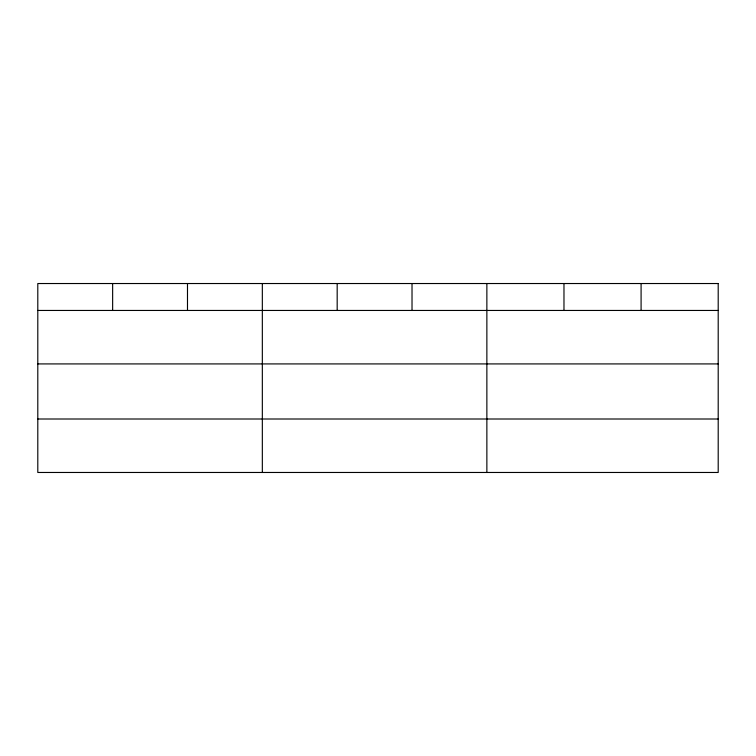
<?xml version="1.0" encoding="UTF-8"?>
<svg xmlns="http://www.w3.org/2000/svg" width="756" height="756" viewBox="0 0 756 756"><rect width="100%" height="100%" fill="white"/><g stroke="black" fill="none" stroke-linecap="round" stroke-linejoin="round"><path stroke-width="1.13" d="M37.8 310.451L718.2 310.451M37.8 363.92L718.2 363.92M37.8 419.004L718.2 419.004M641.088 283.528L641.088 310.451M563.976 283.528L563.976 310.451M486.864 283.528L486.864 472.472M412.02 283.528L412.02 310.451M337.176 283.528L337.176 310.451M262.332 283.528L262.332 472.472M187.488 283.528L187.488 310.451M112.644 283.528L112.644 310.451M718.2 283.528L37.8 283.528L37.8 472.472L718.2 472.472L718.2 283.528"/></g></svg>
